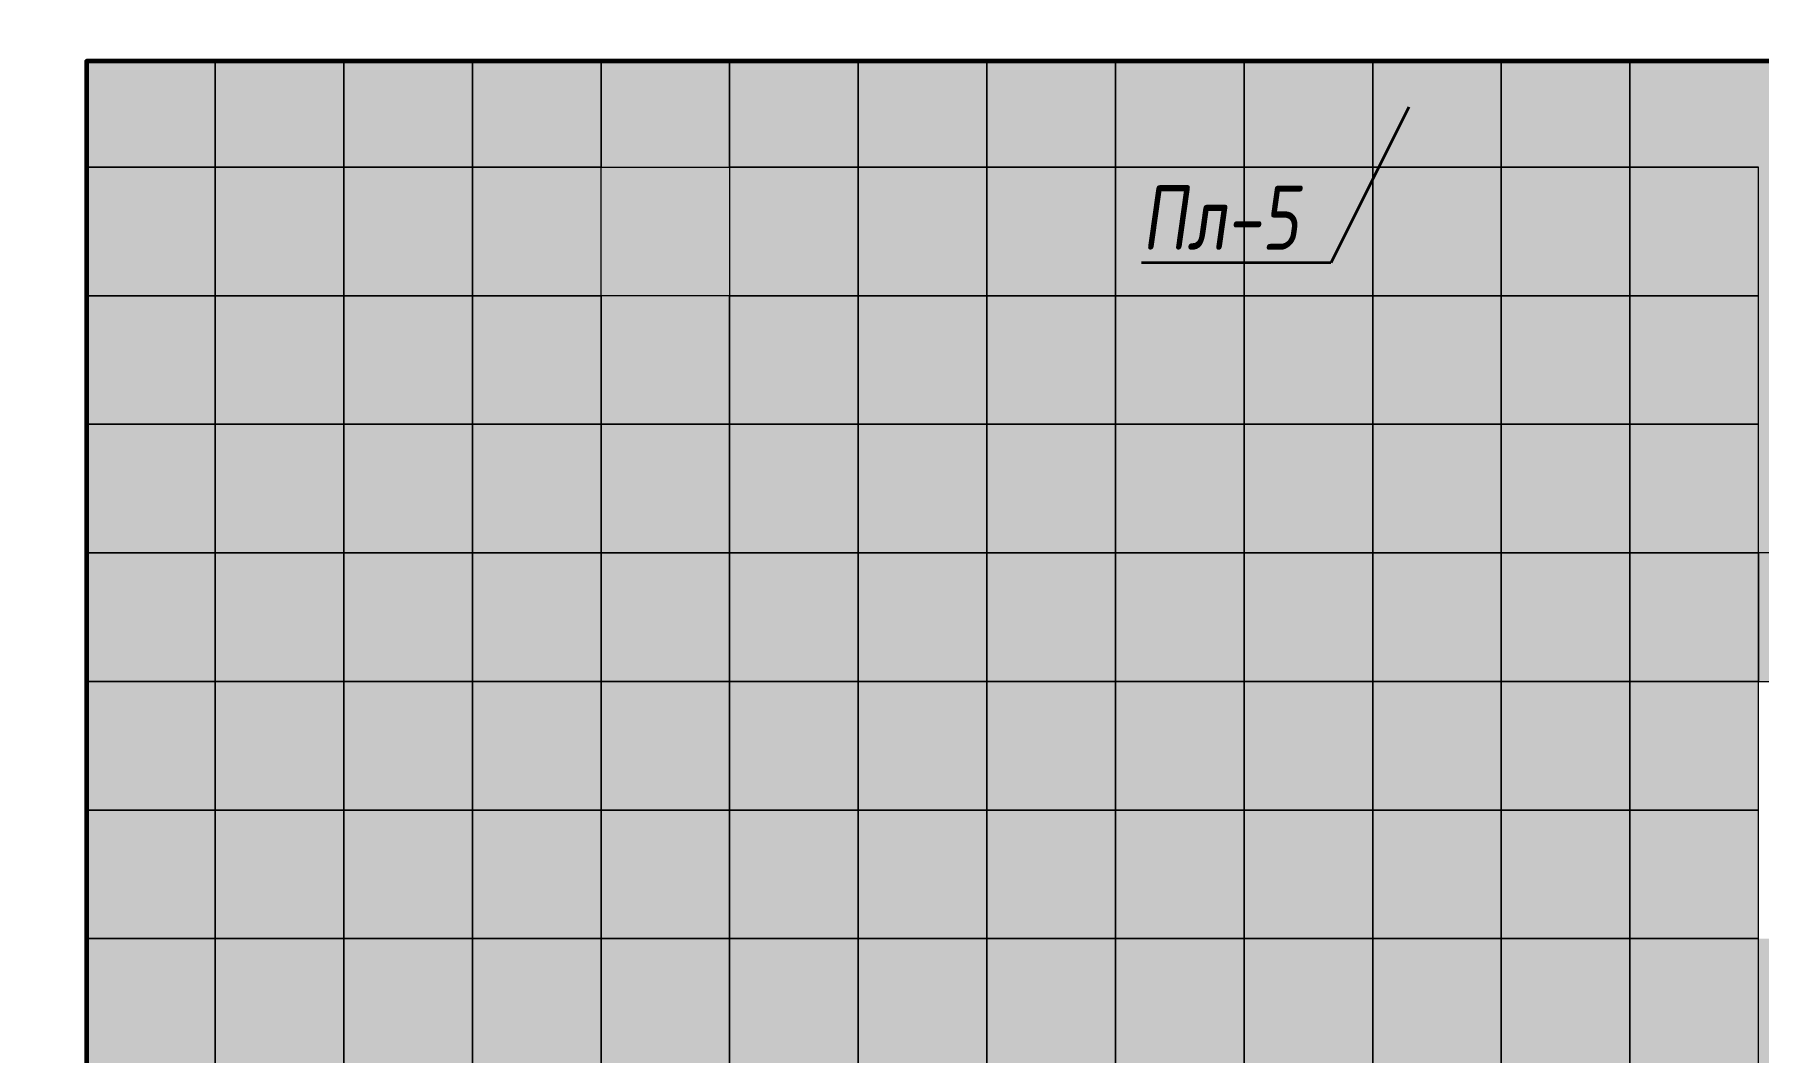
# Model space of a CAD drawing. Header units: millimetres. Extents: x -510890 to 418982, y -118257 to 141350.
# Drawn here: x -74178 to -67476, y -23945 to -19986 of the extents above; entities that cross this region are included whole.
import ezdxf
from ezdxf import colors
from ezdxf.entities.mleader import LeaderData, LeaderLine
from ezdxf.math import Vec2, Vec3

# ---------------------------------------------------------------- set-up
doc = ezdxf.new("R2010")
doc.units = ezdxf.units.MM
doc.layers.add('АР_Площадь контур', color=220, linetype='Continuous', lineweight=35, plot=False)
doc.styles.add('Архитект', font='isocpeur.ttf', dxfattribs={"width": 0.8, "oblique": 8})

msp = doc.modelspace()

# ---------------------------------------------------------------- hatches: boundary and pattern name
at = {"layer": 'АР_Площадь контур', "true_color": 0x000000, "transparency": 33554687}
h = msp.add_hatch(dxfattribs=at)
h.set_pattern_fill('ANSI37', color=18, scale=157, angle=45, style=0)
h.set_pattern_definition([(90, (2999.9, -126491.3), (-498.475, 0), []), (180, (2999.9, -126491.3), (-6e-14, -498.475), [])])
h.paths.add_polyline_path([(-72318.8, -8090.6), (-72318.8, -13690.6), (-62095.9, -13690.6), (-62095.9, -13690.6), (-62095.9, -24584.8), (-59546, -24584.8), (-59546, -20121.9), (-58736, -20121.9, 0.371959), (-50060.9, -11580.6), (-50060.9, -10640.6), (-44215.9, -10640.6), (-44215.9, -8090.6), (-44495.9, -8090.6), (-44495.9, -7690.6), (-44215.9, -7690.6), (-44215.9, -4675.7), (-44965.9, -4675.7), (-44965.9, -1940.6), (-46605.9, -1940.6), (-46605.9, 859.4), (-56095.9, 859.4), (-56095.9, -1970.6), (-50495.9, -1970.6), (-50495.9, -1690.6), (-49973.5, -1690.6), (-49975.9, -8090.6)])
h.paths.add_polyline_path([(-56495.8, -13690.6), (-56495.8, -14090.6), (-56095.8, -14090.6), (-56095.8, -13690.6)], flags=0)
at = {"layer": 'АР_Площадь контур', "lineweight": 5, "ltscale": 300, "transparency": 33554687}
h = msp.add_hatch(color=252, dxfattribs=at)
h.dxf.hatch_style = 1
h.paths.add_polyline_path([(-74975.7, -20001.9), (-75475.7, -20001.9)], flags=17)
h.paths.add_polyline_path([(-73975.7, -21001.9), (-74475.7, -21001.9)], flags=17)
h.paths.add_polyline_path([(-73475.7, -20501.9), (-73975.7, -20501.9), (-73975.7, -21501.9), (-73475.7, -21501.9)])
h.paths.add_polyline_path([(-73475.7, -21501.9), (-73975.7, -21501.9), (-73975.7, -22001.9), (-73475.7, -22001.9)])
h.paths.add_polyline_path([(-72975.7, -21501.9), (-73475.7, -21501.9), (-73475.7, -22001.9), (-72975.7, -22001.9)])
h.paths.add_polyline_path([(-72975.7, -22001.9), (-73475.7, -22001.9)], flags=17)
h.paths.add_polyline_path([(-72475.7, -21501.9), (-72975.7, -21501.9), (-72975.7, -22501.9), (-72475.7, -22501.9)])
h.paths.add_polyline_path([(-71975.7, -23001.9), (-72475.7, -23001.9)], flags=17)
h = msp.add_hatch(color=252, dxfattribs=at)
h.dxf.hatch_style = 1
h.paths.add_polyline_path([(-68975.7, -20001.9), (-69475.7, -20001.9)], flags=17)
h.paths.add_polyline_path([(-67975.7, -21001.9), (-68475.7, -21001.9)], flags=17)
h.paths.add_polyline_path([(-67475.7, -20501.9), (-67975.7, -20501.9), (-67975.7, -21501.9), (-67475.7, -21501.9)])
h.paths.add_polyline_path([(-67475.7, -21501.9), (-67975.7, -21501.9), (-67975.7, -22001.9), (-67475.7, -22001.9)])
h.paths.add_polyline_path([(-66975.7, -21501.9), (-67475.7, -21501.9), (-67475.7, -22001.9), (-66975.7, -22001.9)])
h.paths.add_polyline_path([(-66975.7, -22001.9), (-67475.7, -22001.9)], flags=17)
h.paths.add_polyline_path([(-66475.7, -21501.9), (-66975.7, -21501.9), (-66975.7, -22501.9), (-66475.7, -22501.9)])
h.paths.add_polyline_path([(-65975.7, -23001.9), (-66475.7, -23001.9)], flags=17)
at = {"layer": 'АР_Площадь контур', "lineweight": 5, "ltscale": 300, "true_color": 0x828487, "transparency": 33554687}
h = msp.add_hatch(color=252, dxfattribs=at)
h.dxf.hatch_style = 1
h.paths.add_polyline_path([(-73475.7, -20501.9), (-73975.7, -20501.9)])
h.paths.add_polyline_path([(-72975.7, -21001.9), (-73475.7, -21001.9), (-73475.7, -21501.9), (-72975.7, -21501.9)])
h.paths.add_polyline_path([(-71975.7, -21001.9), (-72975.7, -21001.9), (-72975.7, -21501.9), (-71975.7, -21501.9)])
h.paths.add_polyline_path([(-72475.7, -21501.9), (-72475.7, -22001.9)], flags=17)
h.paths.add_polyline_path([(-71975.7, -21554.4), (-71975.7, -21501.9), (-72311.8, -21501.9), (-72475.7, -21501.9), (-72475.7, -22001.9), (-71975.7, -22001.9)])
h.paths.add_polyline_path([(-71975.7, -22001.9), (-72475.7, -22001.9), (-72475.7, -22501.9), (-71975.7, -22501.9)])
h.paths.add_polyline_path([(-70975.7, -22001.9), (-71975.7, -22001.9), (-71975.7, -22501.9), (-70975.7, -22501.9)])
h.paths.add_polyline_path([(-72975.7, -20090.6), (-73475.7, -20090.6), (-73475.7, -21001.9), (-72975.7, -21001.9)])
h.paths.add_polyline_path([(-73475.7, -20090.6), (-73975.7, -20090.6), (-73975.7, -20501.9), (-73475.7, -20501.9)])
at = {"layer": 'АР_Площадь контур', "lineweight": 5, "ltscale": 300, "true_color": 0xb8b9bc, "transparency": 33554687}
h = msp.add_hatch(color=9, dxfattribs=at)
h.dxf.hatch_style = 1
h.paths.add_polyline_path([(-72475.7, -20090.6), (-72975.7, -20090.6), (-72975.7, -20501.9), (-72475.7, -20501.9)])
at = {"layer": 'АР_Площадь контур', "lineweight": 5, "ltscale": 300, "transparency": 33554687}
h = msp.add_hatch(color=252, dxfattribs=at)
h.dxf.hatch_style = 1
h.paths.add_polyline_path([(-71975.7, -20090.6), (-72475.7, -20090.6), (-72475.7, -20501.9), (-71975.7, -20501.9)])
h = msp.add_hatch(color=252, dxfattribs=at)
h.dxf.hatch_style = 1
h.paths.add_polyline_path([(-71475.7, -20090.6), (-71975.7, -20090.6), (-71975.7, -20501.9), (-71475.7, -20501.9)])
h = msp.add_hatch(color=252, dxfattribs=at)
h.dxf.hatch_style = 1
h.paths.add_polyline_path([(-70975.7, -20090.6), (-71475.7, -20090.6), (-71475.7, -21001.9), (-70975.7, -21001.9)])
at = {"layer": 'АР_Площадь контур', "lineweight": 5, "ltscale": 300, "true_color": 0x828487, "transparency": 33554687}
h = msp.add_hatch(color=252, dxfattribs=at)
h.dxf.hatch_style = 1
h.paths.add_polyline_path([(-70475.7, -20090.6), (-70975.7, -20090.6), (-70975.7, -20501.9), (-70475.7, -20501.9)])
at = {"layer": 'АР_Площадь контур', "lineweight": 5, "ltscale": 300, "true_color": 0xb8b9bc, "transparency": 33554687}
h = msp.add_hatch(color=9, dxfattribs=at)
h.dxf.hatch_style = 1
h.paths.add_polyline_path([(-69975.7, -20090.6), (-70475.7, -20090.6), (-70475.7, -20501.9), (-69975.7, -20501.9)])
h = msp.add_hatch(color=9, dxfattribs=at)
h.dxf.hatch_style = 1
h.paths.add_polyline_path([(-69475.7, -20090.6), (-69975.7, -20090.6), (-69975.7, -20501.9), (-69475.7, -20501.9)])
h = msp.add_hatch(color=9, dxfattribs=at)
h.dxf.hatch_style = 1
h.paths.add_polyline_path([(-68975.7, -20090.6), (-69475.7, -20090.6), (-69475.7, -21001.9), (-68975.7, -21001.9)])
at = {"layer": 'АР_Площадь контур', "lineweight": 5, "ltscale": 300, "transparency": 33554687}
h = msp.add_hatch(color=252, dxfattribs=at)
h.dxf.hatch_style = 1
h.paths.add_polyline_path([(-68475.7, -20090.6), (-68975.7, -20090.6), (-68975.7, -20501.9), (-68475.7, -20501.9)])
at = {"layer": 'АР_Площадь контур', "lineweight": 5, "ltscale": 300, "true_color": 0x828487, "transparency": 33554687}
h = msp.add_hatch(color=252, dxfattribs=at)
h.dxf.hatch_style = 1
h.paths.add_polyline_path([(-67975.8, -20090.6), (-68475.8, -20090.6), (-68475.8, -20501.9), (-67975.8, -20501.9)])
h = msp.add_hatch(color=252, dxfattribs=at)
h.dxf.hatch_style = 1
h.paths.add_polyline_path([(-67475.7, -20501.9), (-67975.7, -20501.9)])
h.paths.add_polyline_path([(-66975.7, -21001.9), (-67475.7, -21001.9), (-67475.7, -21501.9), (-66975.7, -21501.9)])
h.paths.add_polyline_path([(-65975.7, -21001.9), (-66975.7, -21001.9), (-66975.7, -21501.9), (-65975.7, -21501.9)])
h.paths.add_polyline_path([(-66475.7, -21501.9), (-66475.7, -22001.9)], flags=17)
h.paths.add_polyline_path([(-65975.7, -21554.4), (-65975.7, -21501.9), (-66311.8, -21501.9), (-66475.7, -21501.9), (-66475.7, -22001.9), (-65975.7, -22001.9)])
h.paths.add_polyline_path([(-65975.7, -22001.9), (-66475.7, -22001.9), (-66475.7, -22501.9), (-65975.7, -22501.9)])
h.paths.add_polyline_path([(-64975.7, -22001.9), (-65975.7, -22001.9), (-65975.7, -22501.9), (-64975.7, -22501.9)])
h.paths.add_polyline_path([(-66975.7, -20090.6), (-67475.7, -20090.6), (-67475.7, -21001.9), (-66975.7, -21001.9)])
h.paths.add_polyline_path([(-67475.7, -20090.6), (-67975.7, -20090.6), (-67975.7, -20501.9), (-67475.7, -20501.9)])
at = {"layer": 'АР_Площадь контур', "lineweight": 5, "ltscale": 300, "transparency": 33554687}
h = msp.add_hatch(color=252, dxfattribs=at)
h.dxf.hatch_style = 1
h.paths.add_polyline_path([(-73976, -20501.9), (-73976, -21001.9), (-73975.7, -21001.9), (-73975.7, -20501.9)])
at = {"layer": 'АР_Площадь контур', "lineweight": 5, "ltscale": 300, "true_color": 0xb8b9bc, "transparency": 33554687}
h = msp.add_hatch(color=9, dxfattribs=at)
h.dxf.hatch_style = 1
h.paths.add_polyline_path([(-72475.7, -20501.9), (-72975.7, -20501.9), (-72975.7, -21001.9), (-72475.7, -21001.9)])
h = msp.add_hatch(color=9, dxfattribs=at)
h.dxf.hatch_style = 1
h.paths.add_polyline_path([(-71975.7, -20501.9), (-72475.7, -20501.9), (-72475.7, -21001.9), (-71975.7, -21001.9)])
h = msp.add_hatch(color=9, dxfattribs=at)
h.dxf.hatch_style = 1
h.paths.add_polyline_path([(-71475.7, -20501.9), (-71975.7, -20501.9), (-71975.7, -21001.9), (-71475.7, -21001.9)])
at = {"layer": 'АР_Площадь контур', "lineweight": 5, "ltscale": 300, "true_color": 0x828487, "transparency": 33554687}
h = msp.add_hatch(color=252, dxfattribs=at)
h.dxf.hatch_style = 1
h.paths.add_polyline_path([(-70475.7, -20501.9), (-70975.7, -20501.9), (-70975.7, -21001.9), (-70475.7, -21001.9)])
h = msp.add_hatch(color=252, dxfattribs=at)
h.dxf.hatch_style = 1
h.paths.add_polyline_path([(-69975.7, -20501.9), (-70475.7, -20501.9), (-70475.7, -21001.9), (-69975.7, -21001.9)])
h = msp.add_hatch(color=252, dxfattribs=at)
h.dxf.hatch_style = 1
h.paths.add_polyline_path([(-69475.7, -20501.9), (-69975.7, -20501.9), (-69975.7, -21001.9), (-69475.7, -21001.9)])
at = {"layer": 'АР_Площадь контур', "lineweight": 5, "ltscale": 300, "transparency": 33554687}
h = msp.add_hatch(color=252, dxfattribs=at)
h.dxf.hatch_style = 1
h.paths.add_polyline_path([(-68475.7, -20501.9), (-68975.7, -20501.9), (-68975.7, -21001.9), (-68475.7, -21001.9)])
h = msp.add_hatch(color=252, dxfattribs=at)
h.dxf.hatch_style = 1
h.paths.add_polyline_path([(-67975.7, -20501.9), (-68475.7, -20501.9), (-68475.7, -21001.9), (-67975.7, -21001.9)])
at = {"layer": 'АР_Площадь контур', "lineweight": 5, "ltscale": 300, "true_color": 0xc7c8ca, "transparency": 33554687}
h = msp.add_hatch(color=9, dxfattribs=at)
h.dxf.hatch_style = 1
h.paths.add_polyline_path([(-73976, -21001.9), (-73976, -21501.9), (-73975.7, -21501.9), (-73975.7, -21001.9)])
at = {"layer": 'АР_Площадь контур', "lineweight": 5, "ltscale": 300, "true_color": 0xb8b9bc, "transparency": 33554687}
h = msp.add_hatch(color=9, dxfattribs=at)
h.dxf.hatch_style = 1
h.paths.add_polyline_path([(-67975.7, -25001.9), (-68475.7, -25001.9)], flags=17)
h.paths.add_polyline_path([(-67975.7, -24501.9), (-68475.7, -24501.9), (-68475.7, -25001.9), (-67975.7, -25001.9)])
h.paths.add_polyline_path([(-68475.7, -24501.9), (-68975.7, -24501.9), (-68975.7, -25001.9), (-68475.7, -25001.9)])
h.paths.add_polyline_path([(-68475.7, -23501.9), (-68975.7, -23501.9), (-68975.7, -24501.9), (-68475.7, -24501.9)])
h.paths.add_polyline_path([(-68975.7, -24001.9), (-69475.7, -24001.9)], flags=17)
h.paths.add_polyline_path([(-68975.7, -23501.9), (-69475.7, -23501.9), (-69475.7, -24001.9), (-68975.7, -24001.9)])
h.paths.add_polyline_path([(-69475.7, -23501.9), (-69975.7, -23501.9), (-69975.7, -24001.9), (-69475.7, -24001.9)])
h.paths.add_polyline_path([(-69475.7, -22501.9), (-69975.7, -22501.9), (-69975.7, -23501.9), (-69475.7, -23501.9)])
h.paths.add_polyline_path([(-69975.7, -23001.9), (-70475.7, -23001.9)])
h.paths.add_polyline_path([(-69975.7, -22501.9), (-70475.7, -22501.9), (-70475.7, -23001.9), (-69975.7, -23001.9)])
h.paths.add_polyline_path([(-70475.7, -22501.9), (-70975.7, -22501.9), (-70975.7, -23001.9), (-70475.7, -23001.9)])
h.paths.add_polyline_path([(-70975.7, -22001.9), (-71475.7, -22001.9)])
h.paths.add_polyline_path([(-71975.7, -21001.9), (-72475.7, -21001.9)], flags=17)
h = msp.add_hatch(color=9, dxfattribs=at)
h.dxf.hatch_style = 1
h.paths.add_polyline_path([(-71475.7, -21001.9), (-71975.7, -21001.9), (-71975.7, -21501.9), (-71475.7, -21501.9)])
at = {"layer": 'АР_Площадь контур', "lineweight": 5, "ltscale": 300, "transparency": 33554687}
h = msp.add_hatch(color=252, dxfattribs=at)
h.dxf.hatch_style = 1
h.paths.add_polyline_path([(-70975.7, -21001.9), (-71475.7, -21001.9), (-71475.7, -21501.9), (-70975.7, -21501.9)])
h = msp.add_hatch(color=252, dxfattribs=at)
h.dxf.hatch_style = 1
h.paths.add_polyline_path([(-70475.7, -21001.9), (-70975.7, -21001.9), (-70975.7, -21501.9), (-70475.7, -21501.9)])
h = msp.add_hatch(color=252, dxfattribs=at)
h.dxf.hatch_style = 1
h.paths.add_polyline_path([(-69975.7, -21001.9), (-70475.7, -21001.9), (-70475.7, -22001.9), (-69975.7, -22001.9)])
at = {"layer": 'АР_Площадь контур', "lineweight": 5, "ltscale": 300, "true_color": 0x828487, "transparency": 33554687}
h = msp.add_hatch(color=252, dxfattribs=at)
h.dxf.hatch_style = 1
h.paths.add_polyline_path([(-69475.7, -21001.9), (-69975.7, -21001.9), (-69975.7, -21501.9), (-69475.7, -21501.9)])
at = {"layer": 'АР_Площадь контур', "lineweight": 5, "ltscale": 300, "true_color": 0xb8b9bc, "transparency": 33554687}
h = msp.add_hatch(color=9, dxfattribs=at)
h.dxf.hatch_style = 1
h.paths.add_polyline_path([(-68975.7, -21001.9), (-69475.7, -21001.9), (-69475.7, -21501.9), (-68975.7, -21501.9)])
h = msp.add_hatch(color=9, dxfattribs=at)
h.dxf.hatch_style = 1
h.paths.add_polyline_path([(-68475.7, -21001.9), (-68975.7, -21001.9), (-68975.7, -21501.9), (-68475.7, -21501.9)])
h = msp.add_hatch(color=9, dxfattribs=at)
h.dxf.hatch_style = 1
h.paths.add_polyline_path([(-67975.7, -21001.9), (-68475.7, -21001.9), (-68475.7, -22001.9), (-67975.7, -22001.9)])
h = msp.add_hatch(color=9, dxfattribs=at)
h.dxf.hatch_style = 1
h.paths.add_polyline_path([(-71475.7, -21501.9), (-71975.7, -21501.9), (-71975.7, -22001.9), (-71475.7, -22001.9)])
h = msp.add_hatch(color=9, dxfattribs=at)
h.dxf.hatch_style = 1
h.paths.add_polyline_path([(-70975.7, -21501.9), (-71475.7, -21501.9), (-71475.7, -22001.9), (-70975.7, -22001.9)])
h = msp.add_hatch(color=9, dxfattribs=at)
h.dxf.hatch_style = 1
h.paths.add_polyline_path([(-70475.7, -21501.9), (-70975.7, -21501.9), (-70975.7, -22001.9), (-70475.7, -22001.9)])
at = {"layer": 'АР_Площадь контур', "lineweight": 5, "ltscale": 300, "true_color": 0x828487, "transparency": 33554687}
h = msp.add_hatch(color=252, dxfattribs=at)
h.dxf.hatch_style = 1
h.paths.add_polyline_path([(-69475.7, -21501.9), (-69975.7, -21501.9), (-69975.7, -22001.9), (-69475.7, -22001.9)])
h = msp.add_hatch(color=252, dxfattribs=at)
h.dxf.hatch_style = 1
h.paths.add_polyline_path([(-68975.7, -21501.9), (-69475.7, -21501.9), (-69475.7, -22001.9), (-68975.7, -22001.9)])
h = msp.add_hatch(color=252, dxfattribs=at)
h.dxf.hatch_style = 1
h.paths.add_polyline_path([(-68475.7, -21501.9), (-68975.7, -21501.9), (-68975.7, -22001.9), (-68475.7, -22001.9)])
at = {"layer": 'АР_Площадь контур', "lineweight": 5, "ltscale": 300, "true_color": 0xc7c8ca, "transparency": 33554687}
h = msp.add_hatch(color=9, dxfattribs=at)
h.dxf.hatch_style = 1
h.paths.add_polyline_path([(-73976, -22501.8), (-73576, -22501.9), (-72975.7, -22501.9), (-72975.7, -22001.9), (-73975.7, -22001.9), (-73975.7, -22153.2)])
at = {"layer": 'АР_Площадь контур', "lineweight": 5, "ltscale": 300, "true_color": 0xb8b9bc, "transparency": 33554687}
h = msp.add_hatch(color=9, dxfattribs=at)
h.dxf.hatch_style = 1
h.paths.add_polyline_path([(-70475.7, -22001.9), (-70975.7, -22001.9), (-70975.7, -22501.9), (-70475.7, -22501.9)])
at = {"layer": 'АР_Площадь контур', "lineweight": 5, "ltscale": 300, "transparency": 33554687}
h = msp.add_hatch(color=252, dxfattribs=at)
h.dxf.hatch_style = 1
h.paths.add_polyline_path([(-69975.7, -22001.9), (-70475.7, -22001.9), (-70475.7, -22501.9), (-69975.7, -22501.9)])
h = msp.add_hatch(color=252, dxfattribs=at)
h.dxf.hatch_style = 1
h.paths.add_polyline_path([(-68975.7, -22001.9), (-69975.7, -22001.9), (-69975.7, -22501.9), (-68975.7, -22501.9)])
at = {"layer": 'АР_Площадь контур', "lineweight": 5, "ltscale": 300, "true_color": 0x828487, "transparency": 33554687}
h = msp.add_hatch(color=252, dxfattribs=at)
h.dxf.hatch_style = 1
h.paths.add_polyline_path([(-68475.7, -22001.9), (-68975.7, -22001.9), (-68975.7, -22501.9), (-68475.7, -22501.9)])
at = {"layer": 'АР_Площадь контур', "lineweight": 5, "ltscale": 300, "true_color": 0xb8b9bc, "transparency": 33554687}
h = msp.add_hatch(color=9, dxfattribs=at)
h.dxf.hatch_style = 1
h.paths.add_polyline_path([(-67975.7, -22001.9), (-68475.7, -22001.9), (-68475.7, -22501.9), (-67975.7, -22501.9)])
at = {"layer": 'АР_Площадь контур', "lineweight": 5, "ltscale": 300, "true_color": 0xc7c8ca, "transparency": 33554687}
h = msp.add_hatch(color=9, dxfattribs=at)
h.dxf.hatch_style = 1
h.paths.add_polyline_path([(-67976, -22501.8), (-67576, -22501.9), (-66975.7, -22501.9), (-66975.7, -22001.9), (-67975.7, -22001.9), (-67975.7, -22153.2)])
at = {"layer": 'АР_Площадь контур', "lineweight": 5, "ltscale": 300, "true_color": 0xb8b9bc, "transparency": 33554687}
h = msp.add_hatch(color=9, dxfattribs=at)
h.dxf.hatch_style = 1
h.paths.add_polyline_path([(-73475.7, -22501.9), (-73975.7, -22501.9)], flags=17)
h.paths.add_polyline_path([(-72975.7, -23001.9), (-73475.7, -23001.9), (-73475.7, -23501.9), (-72975.7, -23501.9)])
h.paths.add_polyline_path([(-72475.7, -23001.9), (-72975.7, -23001.9), (-72975.7, -23501.9), (-72475.7, -23501.9)])
h.paths.add_polyline_path([(-72475.7, -23501.9), (-72975.7, -23501.9)], flags=17)
h.paths.add_polyline_path([(-71975.7, -23001.9), (-72475.7, -23001.9), (-72475.7, -24001.9), (-71975.7, -24001.9)])
h.paths.add_polyline_path([(-71975.7, -24001.9), (-72475.7, -24001.9), (-72475.7, -24501.9), (-71975.7, -24501.9)])
h.paths.add_polyline_path([(-71475.7, -24001.9), (-71975.7, -24001.9), (-71975.7, -24501.9), (-71475.7, -24501.9)])
h.paths.add_polyline_path([(-71475.7, -24501.9), (-71975.7, -24501.9)])
h.paths.add_polyline_path([(-70975.7, -24001.9), (-71475.7, -24001.9), (-71475.7, -25001.9), (-70975.7, -25001.9)])
h.paths.add_polyline_path([(-70975.7, -25001.9), (-71475.7, -25001.9), (-71475.7, -25501.9), (-70975.7, -25501.9)])
h.paths.add_polyline_path([(-70475.7, -25001.9), (-70975.7, -25001.9), (-70975.7, -25501.9), (-70475.7, -25501.9)])
h.paths.add_polyline_path([(-70475.7, -25501.9), (-70975.7, -25501.9)], flags=17)
h.paths.add_polyline_path([(-69975.7, -25001.9), (-70475.7, -25001.9), (-70475.7, -26001.9), (-69975.7, -26001.9)])
h.paths.add_polyline_path([(-69975.7, -26001.9), (-70475.7, -26001.9), (-70475.7, -26501.9), (-69975.7, -26501.9)])
h.paths.add_polyline_path([(-69475.7, -26001.9), (-69975.7, -26001.9), (-69975.7, -26501.9), (-69475.7, -26501.9)])
h.paths.add_polyline_path([(-69475.7, -26501.9), (-69975.7, -26501.9)], flags=17)
h.paths.add_polyline_path([(-68975.7, -26001.9), (-69475.7, -26001.9), (-69475.7, -27001.9), (-68975.7, -27001.9)])
h.paths.add_polyline_path([(-68975.7, -27001.9), (-69475.7, -27001.9), (-69475.7, -27501.9), (-68975.7, -27501.9)])
h.paths.add_polyline_path([(-68475.7, -27001.9), (-68975.7, -27001.9), (-68975.7, -27501.9), (-68475.7, -27501.9)])
h.paths.add_polyline_path([(-68475.7, -27501.9), (-68475.7, -28001.9)], flags=17)
h.paths.add_polyline_path([(-67975.7, -27001.9), (-68475.7, -27001.9), (-68475.7, -28001.9), (-67975.7, -28001.9)])
h.paths.add_polyline_path([(-67975.7, -28001.9), (-68475.7, -28001.9), (-68475.7, -28501.9), (-67975.7, -28501.9)])
h.paths.add_polyline_path([(-72975.7, -22501.9), (-73475.7, -22501.9), (-73475.7, -23001.9), (-72975.7, -23001.9)])
at = {"layer": 'АР_Площадь контур', "lineweight": 5, "ltscale": 300, "true_color": 0x828487, "transparency": 33554687}
h = msp.add_hatch(color=252, dxfattribs=at)
h.dxf.hatch_style = 1
h.paths.add_polyline_path([(-68475.7, -28001.9), (-68975.7, -28001.9), (-68975.7, -28501.9), (-68475.7, -28501.9)])
h.paths.add_polyline_path([(-68475.7, -27501.9), (-68975.7, -27501.9), (-68975.7, -28001.9), (-68475.7, -28001.9)])
h.paths.add_polyline_path([(-68975.7, -27501.9), (-69475.7, -27501.9), (-69475.7, -28001.9), (-68975.7, -28001.9)])
h.paths.add_polyline_path([(-69475.7, -27501.9), (-69975.7, -27501.9), (-69975.7, -28001.9), (-69475.7, -28001.9)])
h.paths.add_polyline_path([(-69475.7, -27001.9), (-69975.7, -27001.9), (-69975.7, -27501.9), (-69475.7, -27501.9)])
h.paths.add_polyline_path([(-69475.7, -26501.9), (-69975.7, -26501.9), (-69975.7, -27001.9), (-69475.7, -27001.9)])
h.paths.add_polyline_path([(-69975.7, -26501.9), (-70475.7, -26501.9), (-70475.7, -27001.9), (-69975.7, -27001.9)])
h.paths.add_polyline_path([(-70475.7, -26501.9), (-70975.7, -26501.9), (-70975.7, -27001.9), (-70475.7, -27001.9)])
h.paths.add_polyline_path([(-70475.7, -26001.9), (-70975.7, -26001.9), (-70975.7, -26501.9), (-70475.7, -26501.9)])
h.paths.add_polyline_path([(-70475.7, -25501.9), (-70975.7, -25501.9), (-70975.7, -26001.9), (-70475.7, -26001.9)])
h.paths.add_polyline_path([(-70975.7, -25501.9), (-71475.7, -25501.9), (-71475.7, -26001.9), (-70975.7, -26001.9)])
h.paths.add_polyline_path([(-71475.7, -25501.9), (-71975.7, -25501.9), (-71975.7, -26001.9), (-71475.7, -26001.9)])
h.paths.add_polyline_path([(-71475.7, -25001.9), (-71975.7, -25001.9), (-71975.7, -25501.9), (-71475.7, -25501.9)])
h.paths.add_polyline_path([(-71475.7, -24501.9), (-71975.7, -24501.9), (-71975.7, -25001.9), (-71475.7, -25001.9)])
h.paths.add_polyline_path([(-71975.7, -24501.9), (-72475.7, -24501.9), (-72475.7, -25001.9), (-71975.7, -25001.9)])
h.paths.add_polyline_path([(-72475.7, -24501.9), (-72975.7, -24501.9), (-72975.7, -25001.9), (-72475.7, -25001.9)])
h.paths.add_polyline_path([(-72475.7, -24001.9), (-72975.7, -24001.9), (-72975.7, -24501.9), (-72475.7, -24501.9)])
h.paths.add_polyline_path([(-72475.7, -23501.9), (-72975.7, -23501.9), (-72975.7, -24001.9), (-72475.7, -24001.9)])
h.paths.add_polyline_path([(-72975.7, -23501.9), (-73475.7, -23501.9), (-73475.7, -24001.9), (-72975.7, -24001.9)])
h.paths.add_polyline_path([(-73475.7, -23501.9), (-73975.7, -23501.9), (-73975.7, -24001.9), (-73475.7, -24001.9)])
h.paths.add_polyline_path([(-73475.7, -23001.9), (-73975.7, -23001.9), (-73975.7, -23501.9), (-73475.7, -23501.9)])
h.paths.add_polyline_path([(-73475.7, -22571), (-73975.7, -22571), (-73975.7, -23001.9), (-73475.7, -23001.9)])
h.paths.add_polyline_path([(-73475.7, -22501.9), (-73975.7, -22501.9), (-73975.7, -22571), (-73475.7, -22571)])
at = {"layer": 'АР_Площадь контур', "lineweight": 5, "ltscale": 300, "transparency": 33554687}
h = msp.add_hatch(color=252, dxfattribs=at)
h.dxf.hatch_style = 1
h.paths.add_polyline_path([(-72475.7, -22501.9), (-72975.7, -22501.9), (-72975.7, -22571), (-72475.7, -22571)])
h = msp.add_hatch(color=252, dxfattribs=at)
h.dxf.hatch_style = 1
h.paths.add_polyline_path([(-71975.7, -22501.9), (-72475.7, -22501.9), (-72475.7, -22571), (-71975.7, -22571)])
h = msp.add_hatch(color=252, dxfattribs=at)
h.dxf.hatch_style = 1
h.paths.add_polyline_path([(-71475.7, -22501.9), (-71975.7, -22501.9), (-71975.7, -22571), (-71475.7, -22571)])
at = {"layer": 'АР_Площадь контур', "lineweight": 5, "ltscale": 300, "true_color": 0x828487, "transparency": 33554687}
h = msp.add_hatch(color=252, dxfattribs=at)
h.dxf.hatch_style = 1
h.paths.add_polyline_path([(-70975.8, -22501.9), (-71475.8, -22501.9), (-71475.8, -22571), (-70975.8, -22571)])
at = {"layer": 'АР_Площадь контур', "lineweight": 5, "ltscale": 300, "transparency": 33554687}
h = msp.add_hatch(color=252, dxfattribs=at)
h.dxf.hatch_style = 1
h.paths.add_polyline_path([(-68975.7, -22501.9), (-69475.7, -22501.9), (-69475.7, -22571), (-68975.7, -22571)])
at = {"layer": 'АР_Площадь контур', "lineweight": 5, "ltscale": 300, "true_color": 0x828487, "transparency": 33554687}
h = msp.add_hatch(color=252, dxfattribs=at)
h.dxf.hatch_style = 1
h.paths.add_polyline_path([(-68475.7, -22501.9), (-68975.7, -22501.9), (-68975.7, -22571), (-68475.7, -22571)])
h = msp.add_hatch(color=252, dxfattribs=at)
h.dxf.hatch_style = 1
h.paths.add_polyline_path([(-67975.7, -22501.9), (-68475.7, -22501.9), (-68475.7, -22571), (-67975.7, -22571)])
h = msp.add_hatch(color=252, dxfattribs=at)
h.dxf.hatch_style = 1
h.paths.add_polyline_path([(-62475.7, -28001.9), (-62975.7, -28001.9), (-62975.7, -28501.9), (-62475.7, -28501.9)])
h.paths.add_polyline_path([(-62475.7, -27501.9), (-62975.7, -27501.9), (-62975.7, -28001.9), (-62475.7, -28001.9)])
h.paths.add_polyline_path([(-62975.7, -27501.9), (-63475.7, -27501.9), (-63475.7, -28001.9), (-62975.7, -28001.9)])
h.paths.add_polyline_path([(-63475.7, -27501.9), (-63975.7, -27501.9), (-63975.7, -28001.9), (-63475.7, -28001.9)])
h.paths.add_polyline_path([(-63475.7, -27001.9), (-63975.7, -27001.9), (-63975.7, -27501.9), (-63475.7, -27501.9)])
h.paths.add_polyline_path([(-63475.7, -26501.9), (-63975.7, -26501.9), (-63975.7, -27001.9), (-63475.7, -27001.9)])
h.paths.add_polyline_path([(-63975.7, -26501.9), (-64475.7, -26501.9), (-64475.7, -27001.9), (-63975.7, -27001.9)])
h.paths.add_polyline_path([(-64475.7, -26501.9), (-64975.7, -26501.9), (-64975.7, -27001.9), (-64475.7, -27001.9)])
h.paths.add_polyline_path([(-64475.7, -26001.9), (-64975.7, -26001.9), (-64975.7, -26501.9), (-64475.7, -26501.9)])
h.paths.add_polyline_path([(-64475.7, -25501.9), (-64975.7, -25501.9), (-64975.7, -26001.9), (-64475.7, -26001.9)])
h.paths.add_polyline_path([(-64975.7, -25501.9), (-65475.7, -25501.9), (-65475.7, -26001.9), (-64975.7, -26001.9)])
h.paths.add_polyline_path([(-65475.7, -25501.9), (-65975.7, -25501.9), (-65975.7, -26001.9), (-65475.7, -26001.9)])
h.paths.add_polyline_path([(-65475.7, -25001.9), (-65975.7, -25001.9), (-65975.7, -25501.9), (-65475.7, -25501.9)])
h.paths.add_polyline_path([(-65475.7, -24501.9), (-65975.7, -24501.9), (-65975.7, -25001.9), (-65475.7, -25001.9)])
h.paths.add_polyline_path([(-65975.7, -24501.9), (-66475.7, -24501.9), (-66475.7, -25001.9), (-65975.7, -25001.9)])
h.paths.add_polyline_path([(-66475.7, -24501.9), (-66975.7, -24501.9), (-66975.7, -25001.9), (-66475.7, -25001.9)])
h.paths.add_polyline_path([(-66475.7, -24001.9), (-66975.7, -24001.9), (-66975.7, -24501.9), (-66475.7, -24501.9)])
h.paths.add_polyline_path([(-66475.7, -23501.9), (-66975.7, -23501.9), (-66975.7, -24001.9), (-66475.7, -24001.9)])
h.paths.add_polyline_path([(-66975.7, -23501.9), (-67475.7, -23501.9), (-67475.7, -24001.9), (-66975.7, -24001.9)])
h.paths.add_polyline_path([(-67475.7, -23501.9), (-67975.7, -23501.9), (-67975.7, -24001.9), (-67475.7, -24001.9)])
h.paths.add_polyline_path([(-67475.7, -23001.9), (-67975.7, -23001.9), (-67975.7, -23501.9), (-67475.7, -23501.9)])
h.paths.add_polyline_path([(-67475.7, -22571), (-67975.7, -22571), (-67975.7, -23001.9), (-67475.7, -23001.9)])
h.paths.add_polyline_path([(-67475.7, -22501.9), (-67975.7, -22501.9), (-67975.7, -22571), (-67475.7, -22571)])
at = {"layer": 'АР_Площадь контур', "lineweight": 5, "ltscale": 300, "transparency": 33554687}
h = msp.add_hatch(color=252, dxfattribs=at)
h.dxf.hatch_style = 1
h.paths.add_polyline_path([(-72475.7, -22571), (-72975.7, -22571), (-72975.7, -23001.9), (-72475.7, -23001.9)])
h = msp.add_hatch(color=252, dxfattribs=at)
h.dxf.hatch_style = 1
h.paths.add_polyline_path([(-71975.7, -22571), (-72475.7, -22571), (-72475.7, -23001.9), (-71975.7, -23001.9)])
h = msp.add_hatch(color=252, dxfattribs=at)
h.dxf.hatch_style = 1
h.paths.add_polyline_path([(-71475.7, -22571), (-71975.7, -22571), (-71975.7, -23001.9), (-71475.7, -23001.9)])
at = {"layer": 'АР_Площадь контур', "lineweight": 5, "ltscale": 300, "true_color": 0x828487, "transparency": 33554687}
h = msp.add_hatch(color=252, dxfattribs=at)
h.dxf.hatch_style = 1
h.paths.add_polyline_path([(-70975.8, -22571), (-71475.8, -22571), (-71475.8, -23001.9), (-70975.8, -23001.9)])
at = {"layer": 'АР_Площадь контур', "lineweight": 5, "ltscale": 300, "transparency": 33554687}
h = msp.add_hatch(color=252, dxfattribs=at)
h.dxf.hatch_style = 1
h.paths.add_polyline_path([(-68975.7, -22571), (-69475.7, -22571), (-69475.7, -23001.9), (-68975.7, -23001.9)])
at = {"layer": 'АР_Площадь контур', "lineweight": 5, "ltscale": 300, "true_color": 0x828487, "transparency": 33554687}
h = msp.add_hatch(color=252, dxfattribs=at)
h.dxf.hatch_style = 1
h.paths.add_polyline_path([(-68475.7, -22571), (-68975.7, -22571), (-68975.7, -23001.9), (-68475.7, -23001.9)])
h = msp.add_hatch(color=252, dxfattribs=at)
h.dxf.hatch_style = 1
h.paths.add_polyline_path([(-67975.7, -22571), (-68475.7, -22571), (-68475.7, -23001.9), (-67975.7, -23001.9)])
at = {"layer": 'АР_Площадь контур', "lineweight": 5, "ltscale": 300, "transparency": 33554687}
h = msp.add_hatch(color=252, dxfattribs=at)
h.dxf.hatch_style = 1
h.paths.add_polyline_path([(-71475.7, -23001.9), (-71975.7, -23001.9), (-71975.7, -23501.9), (-71475.7, -23501.9)])
at = {"layer": 'АР_Площадь контур', "lineweight": 5, "ltscale": 300, "true_color": 0x828487, "transparency": 33554687}
h = msp.add_hatch(color=252, dxfattribs=at)
h.dxf.hatch_style = 1
h.paths.add_polyline_path([(-70975.8, -23001.9), (-71475.8, -23001.9), (-71475.8, -23501.9), (-70975.8, -23501.9)])
h = msp.add_hatch(color=252, dxfattribs=at)
h.dxf.hatch_style = 1
h.paths.add_polyline_path([(-70475.8, -23001.9), (-70975.8, -23001.9), (-70975.8, -23501.9), (-70475.8, -23501.9)])
h = msp.add_hatch(color=252, dxfattribs=at)
h.dxf.hatch_style = 1
h.paths.add_polyline_path([(-69975.8, -23001.9), (-70475.8, -23001.9), (-70475.8, -23501.9), (-69975.8, -23501.9)])
at = {"layer": 'АР_Площадь контур', "lineweight": 5, "ltscale": 300, "transparency": 33554687}
h = msp.add_hatch(color=252, dxfattribs=at)
h.dxf.hatch_style = 1
h.paths.add_polyline_path([(-68975.7, -23001.9), (-69475.7, -23001.9), (-69475.7, -23501.9), (-68975.7, -23501.9)])
h = msp.add_hatch(color=252, dxfattribs=at)
h.dxf.hatch_style = 1
h.paths.add_polyline_path([(-68475.7, -23001.9), (-68975.7, -23001.9), (-68975.7, -23501.9), (-68475.7, -23501.9)])
h = msp.add_hatch(color=252, dxfattribs=at)
h.dxf.hatch_style = 1
h.paths.add_polyline_path([(-67975.7, -23001.9), (-68475.7, -23001.9), (-68475.7, -23501.9), (-67975.7, -23501.9)])
h = msp.add_hatch(color=252, dxfattribs=at)
h.dxf.hatch_style = 1
h.paths.add_polyline_path([(-71475.7, -23501.9), (-71975.7, -23501.9), (-71975.7, -24001.9), (-71475.7, -24001.9)])
h = msp.add_hatch(color=252, dxfattribs=at)
h.dxf.hatch_style = 1
h.paths.add_polyline_path([(-70975.7, -23501.9), (-71475.7, -23501.9), (-71475.7, -24001.9), (-70975.7, -24001.9)])
h = msp.add_hatch(color=252, dxfattribs=at)
h.dxf.hatch_style = 1
h.paths.add_polyline_path([(-70475.7, -23501.9), (-70975.7, -23501.9), (-70975.7, -24001.9), (-70475.7, -24001.9)])
at = {"layer": 'АР_Площадь контур', "lineweight": 5, "ltscale": 300, "true_color": 0x828487, "transparency": 33554687}
h = msp.add_hatch(color=252, dxfattribs=at)
h.dxf.hatch_style = 1
h.paths.add_polyline_path([(-69975.8, -23501.9), (-70475.8, -23501.9), (-70475.8, -24001.9), (-69975.8, -24001.9)])
at = {"layer": 'АР_Площадь контур', "lineweight": 5, "ltscale": 300, "transparency": 33554687}
h = msp.add_hatch(color=252, dxfattribs=at)
h.dxf.hatch_style = 1
h.paths.add_polyline_path([(-67975.7, -23501.9), (-68475.7, -23501.9), (-68475.7, -24001.9), (-67975.7, -24001.9)])

# ---------------------------------------------------------------- linework, layer by layer
at = {"layer": 'АР_Площадь контур', "lineweight": 60}
msp.add_lwpolyline([(-62215.9, -22348.6), (-62215.9, -20090.6), (-73975.7, -20090.6), (-73976, -34501.9)], dxfattribs=at)
at = {"layer": 'АР_Площадь контур', "lineweight": 5, "ltscale": 300}
for points in [[(-73976, -22501.9), (-73975.9, -20090.6)], [(-73975.7, -20090.6), (-73975.7, -20501.9), (-73475.7, -20501.9)], [(-73475.7, -20501.9), (-73475.7, -20090.6)], [(-73475.7, -20090.6), (-73475.7, -20501.9), (-72975.7, -20501.9)], [(-72975.7, -20501.9), (-72975.7, -20090.6)], [(-72975.7, -20090.6), (-72975.7, -20501.9), (-72475.7, -20501.9)], [(-72475.7, -20501.9), (-72475.7, -20090.6)], [(-72475.7, -20090.6), (-72475.7, -20501.9), (-71975.7, -20501.9)], [(-71975.7, -20501.9), (-71975.7, -20090.6)], [(-71975.7, -20090.6), (-71975.7, -20501.9), (-71475.7, -20501.9)], [(-71475.7, -20501.9), (-71475.7, -20090.6)], [(-71475.7, -20090.6), (-71475.7, -20501.9), (-70975.7, -20501.9)], [(-70975.7, -20501.9), (-70975.7, -20090.6)], [(-70975.7, -20090.6), (-70975.7, -20501.9), (-70475.7, -20501.9)], [(-70475.7, -20501.9), (-70475.7, -20090.6)], [(-70475.7, -20090.6), (-70475.7, -20501.9), (-69975.7, -20501.9)], [(-69975.7, -20501.9), (-69975.7, -20090.6)], [(-69975.7, -20090.6), (-69975.7, -20501.9), (-69475.7, -20501.9)], [(-69475.7, -20501.9), (-69475.7, -20090.6)], [(-69475.7, -20090.6), (-69475.7, -20501.9), (-68975.7, -20501.9)], [(-68975.7, -20501.9), (-68975.7, -20090.6)], [(-68975.7, -20090.6), (-68975.7, -20501.9), (-68475.7, -20501.9)], [(-68475.7, -20501.9), (-68475.7, -20090.6)], [(-68475.7, -20090.6), (-68475.7, -20501.9), (-67975.7, -20501.9)], [(-67975.7, -20501.9), (-67975.7, -20090.6)], [(-67975.7, -20090.6), (-67975.7, -20501.9), (-67475.7, -20501.9)], [(-73475.7, -21001.9), (-73475.7, -20501.9), (-73975.7, -20501.9), (-73975.7, -21001.9), (-73475.7, -21001.9)], [(-72975.7, -21001.9), (-72975.7, -20501.9), (-73475.7, -20501.9), (-73475.7, -21001.9), (-72975.7, -21001.9)], [(-72475.7, -21001.9), (-72475.7, -20501.9), (-72975.7, -20501.9), (-72975.7, -21001.9), (-72475.7, -21001.9)], [(-71975.7, -21001.9), (-71975.7, -20501.9), (-72475.7, -20501.9), (-72475.7, -21001.9), (-71975.7, -21001.9)], [(-70975.7, -21001.9), (-70975.7, -20501.9), (-71475.7, -20501.9), (-71475.7, -21001.9), (-70975.7, -21001.9)], [(-70475.7, -21001.9), (-70475.7, -20501.9), (-70975.7, -20501.9), (-70975.7, -21001.9), (-70475.7, -21001.9)], [(-69975.7, -21001.9), (-69975.7, -20501.9), (-70475.7, -20501.9), (-70475.7, -21001.9), (-69975.7, -21001.9)], [(-69475.7, -21001.9), (-69475.7, -20501.9), (-69975.7, -20501.9), (-69975.7, -21001.9), (-69475.7, -21001.9)], [(-68975.7, -21001.9), (-68975.7, -20501.9), (-69475.7, -20501.9), (-69475.7, -21001.9), (-68975.7, -21001.9)], [(-68475.7, -21001.9), (-68475.7, -20501.9), (-68975.7, -20501.9), (-68975.7, -21001.9), (-68475.7, -21001.9)], [(-67975.7, -21001.9), (-67975.7, -20501.9), (-68475.7, -20501.9), (-68475.7, -21001.9), (-67975.7, -21001.9)], [(-67475.7, -21001.9), (-67475.7, -20501.9), (-67975.7, -20501.9), (-67975.7, -21001.9), (-67475.7, -21001.9)], [(-73475.7, -21501.9), (-73475.7, -21001.9), (-73975.7, -21001.9), (-73975.7, -21501.9), (-73475.7, -21501.9)], [(-72975.7, -21501.9), (-72975.7, -21001.9), (-73475.7, -21001.9), (-73475.7, -21501.9), (-72975.7, -21501.9)], [(-72475.7, -21501.9), (-72475.7, -21001.9), (-72975.7, -21001.9), (-72975.7, -21501.9), (-72475.7, -21501.9)], [(-71975.7, -21501.9), (-71975.7, -21001.9), (-72475.7, -21001.9), (-72475.7, -21501.9), (-71975.7, -21501.9)], [(-71475.7, -21501.9), (-71475.7, -21001.9), (-71975.7, -21001.9), (-71975.7, -21501.9), (-71475.7, -21501.9)], [(-70975.7, -21501.9), (-70975.7, -21001.9), (-71475.7, -21001.9), (-71475.7, -21501.9), (-70975.7, -21501.9)], [(-70475.7, -21501.9), (-70475.7, -21001.9), (-70975.7, -21001.9), (-70975.7, -21501.9), (-70475.7, -21501.9)], [(-69975.7, -21501.9), (-69975.7, -21001.9), (-70475.7, -21001.9), (-70475.7, -21501.9), (-69975.7, -21501.9)], [(-69475.7, -21501.9), (-69475.7, -21001.9), (-69975.7, -21001.9), (-69975.7, -21501.9), (-69475.7, -21501.9)], [(-68975.7, -21501.9), (-68975.7, -21001.9), (-69475.7, -21001.9), (-69475.7, -21501.9), (-68975.7, -21501.9)], [(-68475.7, -21501.9), (-68475.7, -21001.9), (-68975.7, -21001.9), (-68975.7, -21501.9), (-68475.7, -21501.9)], [(-67975.7, -21501.9), (-67975.7, -21001.9), (-68475.7, -21001.9), (-68475.7, -21501.9), (-67975.7, -21501.9)], [(-67475.7, -21501.9), (-67475.7, -21001.9), (-67975.7, -21001.9), (-67975.7, -21501.9), (-67475.7, -21501.9)], [(-73475.7, -22001.9), (-73475.7, -21501.9), (-73975.7, -21501.9), (-73975.7, -22001.9), (-73475.7, -22001.9)], [(-72975.7, -22001.9), (-72975.7, -21501.9), (-73475.7, -21501.9), (-73475.7, -22001.9), (-72975.7, -22001.9)], [(-72475.7, -22001.9), (-72475.7, -21501.9), (-72975.7, -21501.9), (-72975.7, -22001.9), (-72475.7, -22001.9)], [(-71975.7, -22001.9), (-71975.7, -21501.9), (-72475.7, -21501.9), (-72475.7, -22001.9), (-71975.7, -22001.9)], [(-71475.7, -22001.9), (-71475.7, -21501.9), (-71975.7, -21501.9), (-71975.7, -22001.9), (-71475.7, -22001.9)], [(-70975.7, -22001.9), (-70975.7, -21501.9), (-71475.7, -21501.9), (-71475.7, -22001.9), (-70975.7, -22001.9)], [(-70475.7, -22001.9), (-70475.7, -21501.9), (-70975.7, -21501.9), (-70975.7, -22001.9), (-70475.7, -22001.9)], [(-69975.7, -22001.9), (-69975.7, -21501.9), (-70475.7, -21501.9), (-70475.7, -22001.9), (-69975.7, -22001.9)], [(-69475.7, -22001.9), (-69475.7, -21501.9), (-69975.7, -21501.9), (-69975.7, -22001.9), (-69475.7, -22001.9)], [(-68975.7, -22001.9), (-68975.7, -21501.9), (-69475.7, -21501.9), (-69475.7, -22001.9), (-68975.7, -22001.9)], [(-68475.7, -22001.9), (-68475.7, -21501.9), (-68975.7, -21501.9), (-68975.7, -22001.9), (-68475.7, -22001.9)], [(-67975.7, -22001.9), (-67975.7, -21501.9), (-68475.7, -21501.9), (-68475.7, -22001.9), (-67975.7, -22001.9)], [(-67475.7, -22001.9), (-67475.7, -21501.9), (-67975.7, -21501.9), (-67975.7, -22001.9), (-67475.7, -22001.9)], [(-73475.7, -22501.9), (-73475.7, -22001.9), (-73975.7, -22001.9), (-73975.7, -22153.2)], [(-72975.7, -22501.9), (-72975.7, -22001.9), (-73475.7, -22001.9), (-73475.7, -22501.9), (-72975.7, -22501.9)], [(-72475.7, -22501.9), (-72475.7, -22001.9), (-72975.7, -22001.9), (-72975.7, -22501.9), (-72475.7, -22501.9)], [(-71975.7, -22501.9), (-71975.7, -22001.9), (-72475.7, -22001.9), (-72475.7, -22501.9), (-71975.7, -22501.9)], [(-71475.7, -22501.9), (-71475.7, -22001.9), (-71975.7, -22001.9), (-71975.7, -22501.9), (-71475.7, -22501.9)], [(-70975.7, -22501.9), (-70975.7, -22001.9), (-71475.7, -22001.9), (-71475.7, -22501.9), (-70975.7, -22501.9)], [(-70475.7, -22501.9), (-70475.7, -22001.9), (-70975.7, -22001.9), (-70975.7, -22501.9), (-70475.7, -22501.9)], [(-69975.7, -22501.9), (-69975.7, -22001.9), (-70475.7, -22001.9), (-70475.7, -22501.9), (-69975.7, -22501.9)], [(-69475.7, -22501.9), (-69475.7, -22001.9), (-69975.7, -22001.9), (-69975.7, -22501.9), (-69475.7, -22501.9)], [(-68975.7, -22501.9), (-68975.7, -22001.9), (-69475.7, -22001.9), (-69475.7, -22501.9), (-68975.7, -22501.9)], [(-68475.7, -22501.9), (-68475.7, -22001.9), (-68975.7, -22001.9), (-68975.7, -22501.9), (-68475.7, -22501.9)], [(-67975.7, -22501.9), (-67975.7, -22001.9), (-68475.7, -22001.9), (-68475.7, -22501.9), (-67975.7, -22501.9)], [(-67475.7, -22501.9), (-67475.7, -22001.9), (-67975.7, -22001.9), (-67975.7, -22501.9)], [(-66975.7, -22501.9), (-66975.7, -22001.9), (-67475.7, -22001.9), (-67475.7, -22501.9), (-66975.7, -22501.9)], [(-73976, -28501.9), (-73975.8, -22501.9)], [(-73976, -22501.9), (-73475.7, -22501.9)], [(-73475.7, -23001.9), (-73475.7, -22501.9), (-73975.7, -22501.9), (-73975.7, -23001.9), (-73475.7, -23001.9)], [(-73975.7, -22501.9), (-73475.7, -22501.9)], [(-72975.7, -23001.9), (-72975.7, -22501.9), (-73475.7, -22501.9), (-73475.7, -23001.9), (-72975.7, -23001.9)], [(-73475.7, -22501.9), (-72975.7, -22501.9)], [(-72475.7, -23001.9), (-72475.7, -22501.9), (-72975.7, -22501.9), (-72975.7, -23001.9), (-72475.7, -23001.9)], [(-72975.7, -22501.9), (-72475.7, -22501.9)], [(-71975.7, -23001.9), (-71975.7, -22501.9), (-72475.7, -22501.9), (-72475.7, -23001.9), (-71975.7, -23001.9)], [(-71475.7, -23001.9), (-71475.7, -22501.9), (-71975.7, -22501.9), (-71975.7, -23001.9), (-71475.7, -23001.9)], [(-70975.7, -23001.9), (-70975.7, -22501.9), (-71475.7, -22501.9), (-71475.7, -23001.9), (-70975.7, -23001.9)], [(-70475.7, -23001.9), (-70475.7, -22501.9), (-70975.7, -22501.9), (-70975.7, -23001.9), (-70475.7, -23001.9)], [(-69975.7, -23001.9), (-69975.7, -22501.9), (-70475.7, -22501.9), (-70475.7, -23001.9), (-69975.7, -23001.9)], [(-69475.7, -23001.9), (-69475.7, -22501.9), (-69975.7, -22501.9), (-69975.7, -23001.9), (-69475.7, -23001.9)], [(-68975.7, -23001.9), (-68975.7, -22501.9), (-69475.7, -22501.9), (-69475.7, -23001.9), (-68975.7, -23001.9)], [(-68475.7, -23001.9), (-68475.7, -22501.9), (-68975.7, -22501.9), (-68975.7, -23001.9), (-68475.7, -23001.9)], [(-67975.7, -23001.9), (-67975.7, -22501.9), (-68475.7, -22501.9), (-68475.7, -23001.9), (-67975.7, -23001.9)], [(-67475.7, -23001.9), (-67475.7, -22501.9), (-67975.7, -22501.9), (-67975.7, -23001.9), (-67475.7, -23001.9)], [(-67975.7, -22501.9), (-67475.7, -22501.9)], [(-73475.7, -23501.9), (-73475.7, -23001.9), (-73975.7, -23001.9), (-73975.7, -23501.9), (-73475.7, -23501.9)], [(-72975.7, -23501.9), (-72975.7, -23001.9), (-73475.7, -23001.9), (-73475.7, -23501.9), (-72975.7, -23501.9)], [(-72475.7, -23501.9), (-72475.7, -23001.9), (-72975.7, -23001.9), (-72975.7, -23501.9), (-72475.7, -23501.9)], [(-71975.7, -23501.9), (-71975.7, -23001.9), (-72475.7, -23001.9), (-72475.7, -23501.9), (-71975.7, -23501.9)], [(-71475.7, -23501.9), (-71475.7, -23001.9), (-71975.7, -23001.9), (-71975.7, -23501.9), (-71475.7, -23501.9)], [(-70975.7, -23501.9), (-70975.7, -23001.9), (-71475.7, -23001.9), (-71475.7, -23501.9), (-70975.7, -23501.9)], [(-70475.7, -23501.9), (-70475.7, -23001.9), (-70975.7, -23001.9), (-70975.7, -23501.9), (-70475.7, -23501.9)], [(-69975.7, -23501.9), (-69975.7, -23001.9), (-70475.7, -23001.9), (-70475.7, -23501.9), (-69975.7, -23501.9)], [(-69475.7, -23501.9), (-69475.7, -23001.9), (-69975.7, -23001.9), (-69975.7, -23501.9), (-69475.7, -23501.9)], [(-68975.7, -23501.9), (-68975.7, -23001.9), (-69475.7, -23001.9), (-69475.7, -23501.9), (-68975.7, -23501.9)], [(-68475.7, -23501.9), (-68475.7, -23001.9), (-68975.7, -23001.9), (-68975.7, -23501.9), (-68475.7, -23501.9)], [(-67975.7, -23501.9), (-67975.7, -23001.9), (-68475.7, -23001.9), (-68475.7, -23501.9), (-67975.7, -23501.9)], [(-67475.7, -23501.9), (-67475.7, -23001.9), (-67975.7, -23001.9), (-67975.7, -23501.9), (-67475.7, -23501.9)], [(-73475.7, -24001.9), (-73475.7, -23501.9), (-73975.7, -23501.9), (-73975.7, -24001.9), (-73475.7, -24001.9)], [(-72975.7, -24001.9), (-72975.7, -23501.9), (-73475.7, -23501.9), (-73475.7, -24001.9), (-72975.7, -24001.9)], [(-72475.7, -24001.9), (-72475.7, -23501.9), (-72975.7, -23501.9), (-72975.7, -24001.9), (-72475.7, -24001.9)], [(-71975.7, -24001.9), (-71975.7, -23501.9), (-72475.7, -23501.9), (-72475.7, -24001.9), (-71975.7, -24001.9)], [(-71475.7, -24001.9), (-71475.7, -23501.9), (-71975.7, -23501.9), (-71975.7, -24001.9), (-71475.7, -24001.9)], [(-70975.7, -24001.9), (-70975.7, -23501.9), (-71475.7, -23501.9), (-71475.7, -24001.9), (-70975.7, -24001.9)], [(-70475.7, -24001.9), (-70475.7, -23501.9), (-70975.7, -23501.9), (-70975.7, -24001.9), (-70475.7, -24001.9)], [(-69975.7, -24001.9), (-69975.7, -23501.9), (-70475.7, -23501.9), (-70475.7, -24001.9), (-69975.7, -24001.9)], [(-69475.7, -24001.9), (-69475.7, -23501.9), (-69975.7, -23501.9), (-69975.7, -24001.9), (-69475.7, -24001.9)], [(-68975.7, -24001.9), (-68975.7, -23501.9), (-69475.7, -23501.9), (-69475.7, -24001.9), (-68975.7, -24001.9)], [(-68475.7, -24001.9), (-68475.7, -23501.9), (-68975.7, -23501.9), (-68975.7, -24001.9), (-68475.7, -24001.9)], [(-67975.7, -24001.9), (-67975.7, -23501.9), (-68475.7, -23501.9), (-68475.7, -24001.9), (-67975.7, -24001.9)], [(-67475.7, -24001.9), (-67475.7, -23501.9), (-67975.7, -23501.9), (-67975.7, -24001.9), (-67475.7, -24001.9)]]:
    msp.add_lwpolyline(points, dxfattribs=at)
at = {"layer": 'АР_Площадь контур', "lineweight": 5}
for points in [[(-73976, -20501.9), (-73975.7, -20501.9), (-73975.7, -20090.6)], [(-73976, -21001.9), (-73975.7, -21001.9), (-73975.7, -20501.9), (-73976, -20501.9)], [(-73976, -21501.9), (-73975.7, -21501.9), (-73975.7, -21001.9), (-73976, -21001.9)]]:
    msp.add_lwpolyline(points, dxfattribs=at)

# ---------------------------------------------------------------- leaders
at = {"layer": 'АР_Площадь контур'}
ml = msp.add_multileader_mtext('Standard', dxfattribs=at)
ml.set_content('Пл-5', color=256, style='Архитект')
ml.set_leader_properties(color=256, linetype='ByLayer', lineweight=-1)
ml.build(insert=Vec2(0, 0))
ml.multileader.update_dxf_attribs({"text_left_attachment_type": 6, "text_right_attachment_type": 6, "dogleg_length": 25, "arrow_head_size": 200})
ctx = ml.context
ctx.base_point, ctx.char_height, ctx.arrow_head_size, ctx.landing_gap_size, ctx.plane_origin = Vec3(-69973.8, -20873.6), 250, 200, 100, Vec3(-82859.9, -21115.2)
ctx.left_attachment, ctx.right_attachment = 6, 6
notes = []
notes.append((ctx, [(0, (1, 1, 0), (-69138.6, -20873.6), (-1, 0), 25, [(1, [(-68746.1, -20090.6)], 0, [])])]))
ctx.mtext.insert, ctx.mtext.width, ctx.mtext.defined_height, ctx.mtext.line_spacing_style, ctx.mtext.flow_direction = Vec3(-69873.8, -20573.6), 3549.472, 1007.6, 2, 5
for ctx, leaders in notes:
    for number, flags, end, landing, length, lines in leaders:
        leader = LeaderData()
        leader.index, (leader.has_last_leader_line, leader.has_dogleg_vector, leader.attachment_direction) = number, flags
        leader.last_leader_point, leader.dogleg_vector, leader.dogleg_length = Vec3(end), Vec3(landing), length
        for number, points, colour, breaks in lines:
            line = LeaderLine()
            line.index, line.vertices, line.color, line.breaks = number, Vec3.list(points), colors.encode_raw_color(colour), breaks
            leader.lines.append(line)
        ctx.leaders.append(leader)

doc.saveas('drawing.dxf')
